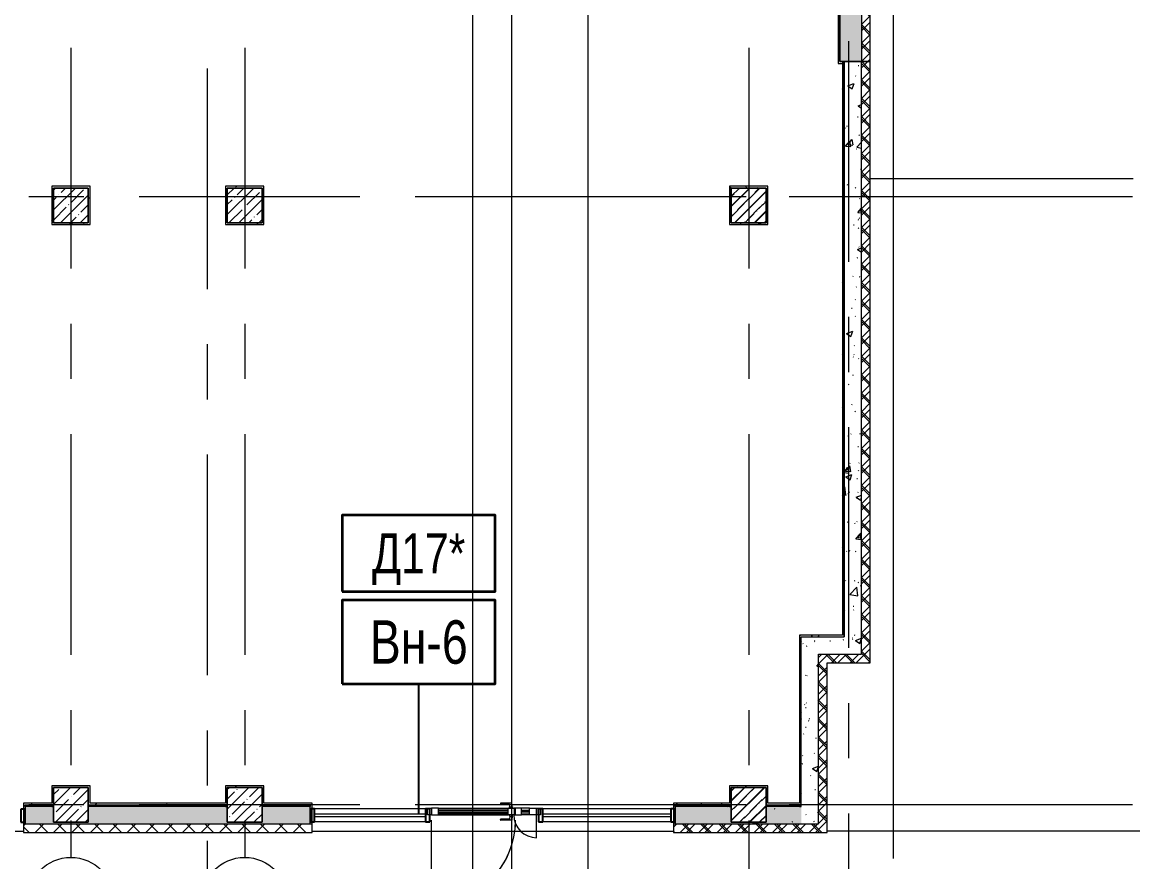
# Model space of a CAD drawing. Header units: metres. Extents: x 50 to 891, y -1294 to 247.
# Drawn here: x 403.7 to 467.6, y -1203.8 to -1155.5 of the extents above; entities that cross this region are included whole.
import ezdxf
from ezdxf.enums import TextEntityAlignment as Align

# ---------------------------------------------------------------- set-up
doc = ezdxf.new("R2010")
doc.units = ezdxf.units.M
doc.linetypes.add('Линия сетки', pattern=[22.225, 12.7, -3.175, 3.175, -3.175])
for name, color, linetype, lineweight in [('A-DETL-GENF', 1, 'Continuous', 9), ('A-DOOR', 1, 'Continuous', 9), ('A-GENM', 13, 'Continuous', 9), ('A-GLAZ-CURT', 1, 'Continuous', 9), ('A-GLAZ-CWMG', 1, 'Continuous', 9), ('S-GRID-IDEN', 9, 'Continuous', 9)]:
    doc.layers.add(name, color=color, linetype=linetype, lineweight=lineweight)
for name, color, linetype in [('ВИТРАЖИ', 1, 'Continuous'), ('ДВЕРИ', 5, 'Continuous'), ('МАРКИ', 3, 'Continuous'), ('ПЛАН', 8, 'Continuous')]:
    doc.layers.add(name, color=color, linetype=linetype)
pattern_1 = [(45, (625.0524, -1463.4442), (-0.5303301, 0.5303301), []), (135, (625.0524, -1463.4442), (-0.5303301, -0.5303301), [])]
pattern_2 = [(45, (625.0524, -1463.4442), (-0.5702463, 0.5702463), []), (45, (625.62266, -1463.4442), (-0.5702463, 0.5702463), [1.008065, -0.201615, 0.016765, -0.18485])]
pattern_3 = [(50, (625.0524, -1463.4442), (3.643683, -0.31878), [0.381, -4.191]), (355, (625.0524, -1463.444), (-0.70486, 3.821138), [0.3048, -3.3528]), (100.451, (625.356, -1463.4707), (2.93885, 3.502334), [0.3238, -3.5618]), (46.184, (625.0524, -1462.428), (5.42158, -0.840855), [0.5715, -6.2865]), (96.636, (625.504, -1462.498), (4.74805, 4.94855), [0.4857, -5.3427]), (351.184, (625.0524, -1462.428), (4.7481, 4.94851), [0.4572, -5.0292]), (21, (625.5604, -1462.6822), (3.03229, -2.045303), [0.381, -4.191]), (326, (625.5604, -1462.682), (1.23604, 3.683765), [0.3048, -3.3528]), (71.451, (625.813, -1462.8526), (4.26834, 1.638427), [0.3238, -3.5618]), (37.5, (625.0524, -1463.4442), (0.0617735, 1.6911006), [0.03353, -3.27863, 0.03353, -3.37007, -3.3655]), (37.5, (625.0524, -1463.4442), (0.0617735, 1.6911006), [-6.71576, 0.03353, -3.33197]), (7.5, (625.0524, -1463.4442), (1.336394, 2.003611), [0.03353, -1.90703, 0.03353, -3.20243, -1.2827]), (7.5, (625.0524, -1463.4442), (1.336394, 2.003611), [-5.17652, 0.03353, -1.24917]), (327.5, (623.9196, -1463.4442), (2.7118167, -0.1145767), [0.03353, -1.23647, 0.03353, -9.18667]), (327.5, (623.9196, -1463.4442), (2.7118167, -0.1145767), [-1.30353, -3.92887, 0.03353, -5.22427]), (317.5, (623.4116, -1463.4442), (2.962585, 0.508536), [0.03353, -1.61747, 0.03353, -2.59791, -3.7338]), (317.5, (623.4116, -1463.4442), (2.962585, 0.508536), [-4.28244, 0.03353, -3.70027])]
pattern_4 = [(0, (625.0524, -1463.44417), (2.032, 0.508), [0.16764, -1.35636, 0.16764, -1.35636, -8.128]), (0, (625.0524, -1463.44417), (2.032, 0.508), [-3.048, 0.16764, -2.88036, 0.16764, -1.35636, -3.556]), (0, (625.0524, -1463.44417), (2.032, 0.508), [-7.62, 0.16764, -0.84836, 0.16764, -2.37236]), (120, (625.8144, -1463.19017), (-1.4559409, 1.5057636), [0.16764, -1.35636, 0.16764, -9.48436]), (120, (625.8144, -1463.19017), (-1.4559409, 1.5057636), [-1.69164, -1.35636, 0.16764, -2.88036, -5.08]), (120, (625.8144, -1463.19017), (-1.4559409, 1.5057636), [-6.096, 0.16764, -1.35636, 0.16764, -3.38836]), (120, (625.8144, -1463.19017), (-1.4559409, 1.5057636), [-7.78764, -0.84836, 0.16764, -2.37236]), (240, (626.0684, -1462.17417), (-0.5760591, -2.0137636), [0.16764, -1.35636, 0.16764, -9.48436]), (240, (626.0684, -1462.17417), (-0.5760591, -2.0137636), [-1.69164, -1.35636, 0.16764, -2.88036, -5.08]), (240, (626.0684, -1462.17417), (-0.5760591, -2.0137636), [-6.096, 0.16764, -1.35636, 0.16764, -3.38836]), (240, (626.0684, -1462.17417), (-0.5760591, -2.0137636), [-7.78764, -0.84836, 0.16764, -2.37236])]
pattern_5 = [(45, (467.42775, -1464.79405), (-0.5303301, 0.5303301), []), (135, (467.42775, -1464.79405), (-0.5303301, -0.5303301), [])]
pattern_6 = [(45, (467.42775, -1464.79405), (-0.5702463, 0.5702463), []), (45, (467.998, -1464.79405), (-0.5702463, 0.5702463), [1.008065, -0.201615, 0.016765, -0.18485])]
pattern_7 = [(50, (467.4277, -1464.794), (3.643683, -0.31878), [0.381, -4.191]), (355, (467.4277, -1464.794), (-0.70486, 3.82114), [0.3048, -3.3528]), (100.451, (467.7314, -1464.8206), (2.93885, 3.502334), [0.3238, -3.5618]), (46.184, (467.4277, -1463.778), (5.42158, -0.840855), [0.5715, -6.2865]), (96.636, (467.8795, -1463.848), (4.74805, 4.94855), [0.4857, -5.3427]), (351.184, (467.428, -1463.778), (4.7481, 4.94851), [0.4572, -5.0292]), (21, (467.9357, -1464.032), (3.03229, -2.045303), [0.381, -4.191]), (326, (467.9357, -1464.032), (1.23604, 3.683765), [0.3048, -3.3528]), (71.451, (468.1884, -1464.2025), (4.26834, 1.638427), [0.3238, -3.5618]), (37.5, (467.4277, -1464.794), (0.0617735, 1.6911006), [0.03353, -3.27863, 0.03353, -3.37007, -3.3655]), (37.5, (467.4277, -1464.794), (0.0617735, 1.6911006), [-6.71576, 0.03353, -3.33197]), (7.5, (467.4277, -1464.794), (1.336394, 2.003611), [0.03353, -1.90703, 0.03353, -3.20243, -1.2827]), (7.5, (467.4277, -1464.794), (1.336394, 2.003611), [-5.17652, 0.03353, -1.24917]), (327.5, (466.2949, -1464.794), (2.7118167, -0.1145767), [0.03353, -1.23647, 0.03353, -9.18667]), (327.5, (466.2949, -1464.794), (2.7118167, -0.1145767), [-1.30353, -3.92887, 0.03353, -5.22427]), (317.5, (465.787, -1464.794), (2.962585, 0.508536), [0.03353, -1.61747, 0.03353, -2.59791, -3.7338]), (317.5, (465.787, -1464.794), (2.962585, 0.508536), [-4.28244, 0.03353, -3.70027])]
pattern_8 = [(0, (467.42775, -1464.79405), (2.032, 0.508), [0.16764, -1.35636, 0.16764, -1.35636, -8.128]), (0, (467.42775, -1464.79405), (2.032, 0.508), [-3.048, 0.16764, -2.88036, 0.16764, -1.35636, -3.556]), (0, (467.42775, -1464.79405), (2.032, 0.508), [-7.62, 0.16764, -0.84836, 0.16764, -2.37236]), (120, (468.18975, -1464.54005), (-1.4559409, 1.5057636), [0.16764, -1.35636, 0.16764, -9.48436]), (120, (468.18975, -1464.54005), (-1.4559409, 1.5057636), [-1.69164, -1.35636, 0.16764, -2.88036, -5.08]), (120, (468.18975, -1464.54005), (-1.4559409, 1.5057636), [-6.096, 0.16764, -1.35636, 0.16764, -3.38836]), (120, (468.18975, -1464.54005), (-1.4559409, 1.5057636), [-7.78764, -0.84836, 0.16764, -2.37236]), (240, (468.44375, -1463.52405), (-0.5760591, -2.0137636), [0.16764, -1.35636, 0.16764, -9.48436]), (240, (468.44375, -1463.52405), (-0.5760591, -2.0137636), [-1.69164, -1.35636, 0.16764, -2.88036, -5.08]), (240, (468.44375, -1463.52405), (-0.5760591, -2.0137636), [-6.096, 0.16764, -1.35636, 0.16764, -3.38836]), (240, (468.44375, -1463.52405), (-0.5760591, -2.0137636), [-7.78764, -0.84836, 0.16764, -2.37236])]

# ---------------------------------------------------------------- blocks, each defined once
blk = doc.blocks.new('Системная панель - С остеклением-7358275--1Б')
at = {"layer": 'A-GLAZ-CURT', "lineweight": 18}
for p, q in [((738, 13), (-738, 13)), ((-738, 13), (-738, -12)), ((738, -12), (738, 13)), ((-738, -12), (738, -12))]:
    blk.add_line(p, q, dxfattribs=at)
blk = doc.blocks.new('Прямоугольный импост - 50 x 150 мм-7358237--1Б')
at = {"layer": 'A-GLAZ-CWMG', "lineweight": 25}
for p, q in [((-50, 75), (0, 75)), ((-50, -75), (-50, 75)), ((0, 75), (0, -75)), ((0, -75), (-50, -75))]:
    blk.add_line(p, q, dxfattribs=at)
blk = doc.blocks.new('Прямоугольный импост - 50 x 150 мм-7358232--1Б')
at = {"layer": 'A-GLAZ-CWMG', "lineweight": 25}
for p, q in [((-25, 75), (25, 75)), ((-25, -75), (-25, 75)), ((25, 75), (25, -75)), ((25, -75), (-25, -75))]:
    blk.add_line(p, q, dxfattribs=at)
blk = doc.blocks.new('Прямоугольный импост - 50 x 150 мм-1438536--1Б')
at = {"layer": 'A-GLAZ-CWMG'}
for p, q in [((-383019, -45684), (-384004, -45684)), ((-383019, -45834), (-384004, -45834))]:
    blk.add_line(p, q, dxfattribs=at)
blk = doc.blocks.new('Прямоугольный импост - 50 x 150 мм-1446660--1Б')
at = {"layer": 'A-GLAZ-CWMG'}
for p, q in [((-388929, -45689), (-389419, -45689)), ((-388929, -45839), (-389419, -45839))]:
    blk.add_line(p, q, dxfattribs=at)
blk = doc.blocks.new('Дверь полуторка - 1300 x 2440 П _для витража_-V10--1Б')
at = {"layer": 'A-DETL-GENF'}
for p, q in [((-130, 82), (276, 82)), ((276, 61), (-130, 61)), ((276, 55), (-130, 55)), ((-130, 39), (276, 39)), ((-130, 35), (276, 35)), ((276, 19), (-130, 19)), ((276, 13), (-130, 13)), ((-130, 5), (281, 5)), ((276, 5), (276, 82)), ((276, 82), (357, 82)), ((357, 5), (276, 5)), ((429, 82), (347, 82)), ((347, 82), (347, 5)), ((347, 5), (429, 5)), ((357, 82), (357, 5)), ((524, 5), (424, 5)), ((429, 5), (429, 82)), ((524, 82), (429, 82)), ((429, 61), (524, 61)), ((429, 55), (524, 55)), ((524, 39), (429, 39)), ((524, 35), (429, 35)), ((429, 19), (524, 19)), ((429, 13), (524, 13)), ((524, 5), (524, 82)), ((524, 82), (605, 82)), ((605, 5), (524, 5)), ((605, 82), (605, 5))]:
    blk.add_line(p, q, dxfattribs=at)
at = {"layer": 'A-DOOR'}
for p, q in [((605, 5), (605, 82)), ((605, 82), (650, 82)), ((650, 5), (605, 5)), ((605, -258), (605, 5)), ((650, 82), (650, 5))]:
    blk.add_line(p, q, dxfattribs=at)
for centre, radius, start, end in [((605, 5), 263, 180, 270), ((-606, -55), 968, 299.412, 0)]:
    blk.add_arc(centre, radius, start, end, dxfattribs=at)
at = {"layer": 'A-GENM'}
for p, q in [((187, 139), (187, 133)), ((292, 130), (190, 130)), ((320, 142), (191, 142)), ((297, 98), (292, 130)), ((322, 98), (320, 142)), ((293, 82), (293, 98)), ((293, 98), (325, 98)), ((325, 82), (293, 82)), ((325, 5), (293, 5)), ((293, 5), (293, -11)), ((325, 98), (325, 82)), ((325, -11), (325, 5)), ((187, -52), (187, -46)), ((292, -43), (190, -43)), ((320, -55), (191, -55)), ((297, -11), (292, -43)), ((293, -11), (325, -11)), ((322, -11), (320, -55))]:
    blk.add_line(p, q, dxfattribs=at)
for centre, radius, start, end in [((191, 139), 3.06, 86.3413, 180), ((190, 133), 2.92, 180, 270), ((190, -46), 2.92, 90, 180), ((191, -52), 3.06, 180, 273.6587)]:
    blk.add_arc(centre, radius, start, end, dxfattribs=at)
blk = doc.blocks.new('Прямоугольный импост - 50 x 150 мм-7358237--1В')
at = {"layer": 'A-GLAZ-CWMG', "lineweight": 25}
for p, q in [((-50, 75), (0, 75)), ((-50, -75), (-50, 75)), ((0, 75), (0, -75)), ((0, -75), (-50, -75))]:
    blk.add_line(p, q, dxfattribs=at)
blk = doc.blocks.new('Системная панель - С остеклением-7358233--1В')
at = {"layer": 'A-GLAZ-CURT', "lineweight": 18}
for p, q in [((637.5, 12.5), (-637.5, 12.5)), ((-637.5, 12.5), (-637.5, -12.5)), ((637.5, -12.5), (637.5, 12.5)), ((-637.5, -12.5), (637.5, -12.5))]:
    blk.add_line(p, q, dxfattribs=at)
blk = doc.blocks.new('Системная панель - С остеклением-7358275--1В')
at = {"layer": 'A-GLAZ-CURT', "lineweight": 18}
for p, q in [((738, 12), (-738, 12)), ((-738, 12), (-738, -12)), ((738, -12), (738, 12)), ((-738, -12), (738, -12))]:
    blk.add_line(p, q, dxfattribs=at)
blk = doc.blocks.new('Прямоугольный импост - 50 x 150 мм-7358204--1В')
at = {"layer": 'A-GLAZ-CWMG'}
for p, q in [((-418399, -45685), (-419674, -45685)), ((-418399, -45835), (-419674, -45835))]:
    blk.add_line(p, q, dxfattribs=at)
blk = doc.blocks.new('Прямоугольный импост - 50 x 150 мм-7358238--1В')
at = {"layer": 'A-GLAZ-CWMG', "lineweight": 25}
for p, q in [((0, 75), (-50, 75)), ((-50, 75), (-50, -75)), ((0, -75), (0, 75)), ((-50, -75), (0, -75))]:
    blk.add_line(p, q, dxfattribs=at)
blk = doc.blocks.new('Прямоугольный импост - 50 x 150 мм-7358232--1В')
at = {"layer": 'A-GLAZ-CWMG', "lineweight": 25}
for p, q in [((-25, 75), (25, 75)), ((-25, -75), (-25, 75)), ((25, 75), (25, -75)), ((25, -75), (-25, -75))]:
    blk.add_line(p, q, dxfattribs=at)
blk = doc.blocks.new('Прямоугольный импост - 50 x 150 мм-1438536--1В')
at = {"layer": 'A-GLAZ-CWMG'}
for p, q in [((-416064, -45685), (-417049, -45685)), ((-416064, -45835), (-417049, -45835))]:
    blk.add_line(p, q, dxfattribs=at)
blk = doc.blocks.new('Прямоугольный импост - 50 x 150 мм-1446660--1В')
at = {"layer": 'A-GLAZ-CWMG'}
for p, q in [((-423054, -45689), (-423544, -45689)), ((-423054, -45839), (-423544, -45839))]:
    blk.add_line(p, q, dxfattribs=at)
blk = doc.blocks.new('Дверь полуторка - 1300 x 2440 П _для витража_-7385797--1В')
at = {"layer": 'A-DETL-GENF'}
for p, q in [((-524, 82), (-606, 82)), ((-606, 82), (-606, 5)), ((-606, 5), (-524, 5)), ((-524, 5), (-524, 82)), ((-524, 82), (276, 82)), ((276, 61), (-524, 61)), ((276, 55), (-524, 55)), ((-524, 39), (276, 39)), ((-524, 35), (276, 35)), ((276, 19), (-524, 19)), ((276, 13), (-524, 13)), ((-524, 5), (281, 5)), ((276, 5), (276, 82)), ((276, 82), (357, 82)), ((357, 5), (276, 5)), ((429, 82), (347, 82)), ((347, 82), (347, 5)), ((347, 5), (429, 5)), ((357, 82), (357, 5)), ((524, 5), (424, 5)), ((429, 5), (429, 82)), ((524, 82), (429, 82)), ((429, 61), (524, 61)), ((429, 55), (524, 55)), ((524, 39), (429, 39)), ((524, 35), (429, 35)), ((429, 19), (524, 19)), ((429, 13), (524, 13)), ((524, 5), (524, 82)), ((524, 82), (605, 82)), ((605, 5), (524, 5)), ((605, 82), (605, 5))]:
    blk.add_line(p, q, dxfattribs=at)
at = {"layer": 'A-DOOR'}
for p, q in [((-651, 5), (-651, 82)), ((-651, 82), (-606, 82)), ((-606, 5), (-651, 5)), ((-606, 82), (-606, 5)), ((605, 5), (605, 82)), ((605, 82), (650, 82)), ((650, 5), (605, 5)), ((605, -258), (605, 5)), ((650, 82), (650, 5)), ((-606, -1023), (-606, -55))]:
    blk.add_line(p, q, dxfattribs=at)
for centre, radius, start, end in [((605, 5), 263, 180, 270), ((-606, -55), 968, 270, 0)]:
    blk.add_arc(centre, radius, start, end, dxfattribs=at)
at = {"layer": 'A-GENM'}
for p, q in [((187, 139), (187, 133)), ((292, 130), (190, 130)), ((320, 142), (191, 142)), ((297, 98), (292, 130)), ((322, 98), (320, 142)), ((293, 82), (293, 98)), ((293, 98), (325, 98)), ((325, 82), (293, 82)), ((325, 5), (293, 5)), ((293, 5), (293, -11)), ((325, 98), (325, 82)), ((325, -11), (325, 5)), ((187, -52), (187, -46)), ((292, -43), (190, -43)), ((320, -55), (191, -55)), ((297, -11), (292, -43)), ((293, -11), (325, -11)), ((322, -11), (320, -55))]:
    blk.add_line(p, q, dxfattribs=at)
for centre, radius, start, end in [((191, 139), 3.06, 86.3413, 180), ((190, 133), 2.92, 180, 270), ((190, -46), 2.92, 90, 180), ((191, -52), 3.06, 180, 273.6587)]:
    blk.add_arc(centre, radius, start, end, dxfattribs=at)
blk = doc.blocks.new('Ось сетки - Заголовок сетки - Окружность 5 мм-84278--1В')
at = {"layer": 'S-GRID-IDEN'}
blk.add_circle((0, 0), 5, dxfattribs=at)

msp = doc.modelspace()

# ---------------------------------------------------------------- hatches: boundary and pattern name
at = {"layer": 'ПЛАН', "lineweight": 13}
h = msp.add_hatch(dxfattribs=at)
h.set_pattern_fill('FP_1', color=8, scale=0.005, style=0, pattern_type=2)
h.set_pattern_definition(pattern_2)
h.paths.add_polyline_path([(452.045, -1157.744), (452.045, -1081.744), (450.795, -1081.744), (450.795, -1157.744), (451.045, -1157.744)])
h = msp.add_hatch(dxfattribs=at)
h.set_pattern_fill('FP_1', color=8, scale=0.005, style=0, pattern_type=2)
h.set_pattern_definition(pattern_6)
h.paths.add_polyline_path([(452.045, -1157.744), (452.045, -1081.744), (450.795, -1081.744), (450.795, -1157.744), (451.045, -1157.744)])
h = msp.add_hatch(dxfattribs=at)
h.set_pattern_fill('FP_3', color=8, scale=0.005, style=0, pattern_type=2)
h.set_pattern_definition(pattern_1)
h.paths.add_polyline_path([(452.545, -1157.744), (452.545, -1081.744), (452.045, -1081.744), (452.045, -1157.744), (452.306, -1157.744)])
h = msp.add_hatch(dxfattribs=at)
h.set_pattern_fill('FP_2', color=8, scale=0.005, style=0, pattern_type=2)
h.set_pattern_definition(pattern_5)
h.paths.add_polyline_path([(452.545, -1157.744), (452.545, -1081.744), (452.045, -1081.744), (452.045, -1157.744)])
h = msp.add_hatch(dxfattribs=at)
h.set_pattern_fill('FP_4', color=8, scale=0.005, style=0, pattern_type=2)
h.set_pattern_definition(pattern_4)
h.paths.add_polyline_path([(450.795, -1157.744), (450.795, -1120.469), (450.695, -1120.469), (450.695, -1157.744)])
h = msp.add_hatch(dxfattribs=at)
h.set_pattern_fill('FP_5', color=8, scale=0.005, style=0, pattern_type=2)
h.set_pattern_definition(pattern_8)
h.paths.add_polyline_path([(450.795, -1157.744), (450.795, -1120.469), (450.695, -1120.469), (450.695, -1157.744)])
h = msp.add_hatch(dxfattribs=at)
h.set_pattern_fill('FP_4', color=8, scale=0.005, style=0, pattern_type=2)
h.set_pattern_definition(pattern_4)
h.paths.add_polyline_path([(450.945, -1190.844), (451.045, -1190.844), (451.045, -1157.744), (450.945, -1157.744), (450.945, -1190.744)])
h = msp.add_hatch(dxfattribs=at)
h.set_pattern_fill('FP_5', color=8, scale=0.005, style=0, pattern_type=2)
h.set_pattern_definition(pattern_8)
h.paths.add_polyline_path([(450.945, -1190.844), (451.045, -1190.844), (451.045, -1157.744), (450.945, -1157.744), (450.945, -1190.744)])
h = msp.add_hatch(dxfattribs=at)
h.set_pattern_fill('FP_5', color=8, scale=0.005, style=0, pattern_type=2)
h.set_pattern_definition(pattern_3)
h.paths.add_polyline_path([(451.045, -1191.844), (452.045, -1191.844), (452.045, -1157.744), (451.045, -1157.744), (451.045, -1191.498)])
h = msp.add_hatch(dxfattribs=at)
h.set_pattern_fill('FP_4', color=8, scale=0.005, style=0, pattern_type=2)
h.set_pattern_definition(pattern_7)
h.paths.add_polyline_path([(452.045, -1191.844), (452.045, -1157.744), (451.045, -1157.744), (451.045, -1191.844)])
h = msp.add_hatch(dxfattribs=at)
h.set_pattern_fill('FP_3', color=8, scale=0.005, style=0, pattern_type=2)
h.set_pattern_definition(pattern_1)
h.paths.add_polyline_path([(452.045, -1192.344), (452.545, -1192.344), (452.545, -1157.744), (452.045, -1157.744), (452.045, -1191.844)])
h = msp.add_hatch(dxfattribs=at)
h.set_pattern_fill('FP_2', color=8, scale=0.005, style=0, pattern_type=2)
h.set_pattern_definition(pattern_5)
h.paths.add_polyline_path([(452.545, -1192.344), (452.545, -1157.744), (452.045, -1157.744), (452.045, -1192.344)])
h = msp.add_hatch(dxfattribs=at)
h.set_pattern_fill('FP_5', color=8, scale=0.005, style=0, pattern_type=2)
h.set_pattern_definition(pattern_8)
h.paths.add_polyline_path([(417.545, -1165.019), (417.645, -1165.019), (417.645, -1164.919), (415.445, -1164.919), (415.445, -1165.019), (415.792, -1165.019)])
h = msp.add_hatch(dxfattribs=at)
h.set_pattern_fill('FP_4', color=8, scale=0.005, style=0, pattern_type=2)
h.set_pattern_definition(pattern_4)
h.paths.add_polyline_path([(446.645, -1165.019), (446.645, -1164.919), (444.445, -1164.919), (444.445, -1165.019), (446.545, -1165.019)])
h = msp.add_hatch(dxfattribs=at)
h.set_pattern_fill('FP_5', color=8, scale=0.005, style=0, pattern_type=2)
h.set_pattern_definition(pattern_8)
h.paths.add_polyline_path([(446.645, -1165.019), (446.645, -1164.919), (444.445, -1164.919), (444.445, -1165.019), (446.545, -1165.019)])
h = msp.add_hatch(dxfattribs=at)
h.set_pattern_fill('FP_5', color=8, scale=0.005, style=0, pattern_type=2)
h.set_pattern_definition(pattern_8)
h.paths.add_polyline_path([(405.545, -1167.119), (405.545, -1165.019), (405.445, -1165.019), (405.445, -1167.119)])
h = msp.add_hatch(dxfattribs=at)
h.set_pattern_fill('FP_1', color=8, scale=0.005, style=0, pattern_type=2)
h.set_pattern_definition(pattern_6)
h.paths.add_polyline_path([(405.545, -1167.019), (407.545, -1167.019), (407.545, -1165.019), (405.545, -1165.019)])
h = msp.add_hatch(dxfattribs=at)
h.set_pattern_fill('FP_5', color=8, scale=0.005, style=0, pattern_type=2)
h.set_pattern_definition(pattern_8)
h.paths.add_polyline_path([(407.645, -1167.019), (407.645, -1165.019), (407.545, -1165.019), (407.545, -1167.019)])
h = msp.add_hatch(dxfattribs=at)
h.set_pattern_fill('FP_1', color=8, scale=0.005, style=0, pattern_type=2)
h.set_pattern_definition(pattern_6)
h.paths.add_polyline_path([(415.545, -1167.019), (417.545, -1167.019), (417.545, -1165.019), (415.545, -1165.019)])
h = msp.add_hatch(dxfattribs=at)
h.set_pattern_fill('FP_1', color=8, scale=0.005, style=0, pattern_type=2)
h.set_pattern_definition(pattern_2)
h.paths.add_polyline_path([(444.545, -1167.019), (446.545, -1167.019), (446.545, -1165.019), (444.545, -1165.019)])
h = msp.add_hatch(dxfattribs=at)
h.set_pattern_fill('FP_1', color=8, scale=0.005, style=0, pattern_type=2)
h.set_pattern_definition(pattern_6)
h.paths.add_polyline_path([(444.545, -1167.019), (446.545, -1167.019), (446.545, -1165.019), (444.545, -1165.019)])
h = msp.add_hatch(dxfattribs=at)
h.set_pattern_fill('FP_4', color=8, scale=0.005, style=0, pattern_type=2)
h.set_pattern_definition(pattern_4)
h.paths.add_polyline_path([(446.645, -1167.019), (446.645, -1165.019), (446.545, -1165.019), (446.545, -1167.019)])
h = msp.add_hatch(dxfattribs=at)
h.set_pattern_fill('FP_5', color=8, scale=0.005, style=0, pattern_type=2)
h.set_pattern_definition(pattern_8)
h.paths.add_polyline_path([(405.545, -1167.119), (407.645, -1167.119), (407.645, -1167.019), (405.545, -1167.019)])
h = msp.add_hatch(dxfattribs=at)
h.set_pattern_fill('FP_5', color=8, scale=0.005, style=0, pattern_type=2)
h.set_pattern_definition(pattern_8)
h.paths.add_polyline_path([(415.545, -1167.119), (417.645, -1167.119), (417.645, -1167.019), (415.545, -1167.019)])
h = msp.add_hatch(dxfattribs=at)
h.set_pattern_fill('FP_4', color=8, scale=0.005, style=0, pattern_type=2)
h.set_pattern_definition(pattern_4)
h.paths.add_polyline_path([(446.645, -1167.119), (446.645, -1167.019), (444.545, -1167.019), (444.545, -1167.119)])
h = msp.add_hatch(dxfattribs=at)
h.set_pattern_fill('FP_5', color=8, scale=0.005, style=0, pattern_type=2)
h.set_pattern_definition(pattern_8)
h.paths.add_polyline_path([(444.545, -1167.119), (446.645, -1167.119), (446.645, -1167.019), (444.545, -1167.019)])
h = msp.add_hatch(dxfattribs=at)
h.set_pattern_fill('FP_4', color=8, scale=0.005, style=0, pattern_type=2)
h.set_pattern_definition(pattern_4)
h.paths.add_polyline_path([(448.569, -1190.844), (450.945, -1190.844), (450.945, -1190.744), (448.469, -1190.744), (448.469, -1190.844)])
h = msp.add_hatch(dxfattribs=at)
h.set_pattern_fill('FP_5', color=8, scale=0.005, style=0, pattern_type=2)
h.set_pattern_definition(pattern_8)
h.paths.add_polyline_path([(448.569, -1190.844), (450.945, -1190.844), (450.945, -1190.744), (448.469, -1190.744), (448.469, -1190.844)])
h = msp.add_hatch(dxfattribs=at)
h.set_pattern_fill('FP_4', color=8, scale=0.005, style=0, pattern_type=2)
h.set_pattern_definition(pattern_4)
h.paths.add_polyline_path([(448.469, -1200.613), (448.569, -1200.613), (448.569, -1190.844), (448.469, -1190.844), (448.469, -1200.519)])
h = msp.add_hatch(dxfattribs=at)
h.set_pattern_fill('FP_5', color=8, scale=0.005, style=0, pattern_type=2)
h.set_pattern_definition(pattern_8)
h.paths.add_polyline_path([(448.469, -1200.613), (448.569, -1200.613), (448.569, -1190.844), (448.469, -1190.844), (448.469, -1200.519)])
h = msp.add_hatch(dxfattribs=at)
h.set_pattern_fill('FP_5', color=8, scale=0.005, style=0, pattern_type=2)
h.set_pattern_definition(pattern_3)
h.paths.add_polyline_path([(451.045, -1191.844), (451.045, -1190.844), (448.569, -1190.844), (448.569, -1191.844), (449.569, -1191.844)])
h = msp.add_hatch(dxfattribs=at)
h.set_pattern_fill('FP_4', color=8, scale=0.005, style=0, pattern_type=2)
h.set_pattern_definition(pattern_7)
h.paths.add_polyline_path([(451.045, -1191.844), (451.045, -1190.844), (448.569, -1190.844), (448.569, -1191.844), (449.569, -1191.844)])
h = msp.add_hatch(dxfattribs=at)
h.set_pattern_fill('FP_5', color=8, scale=0.005, style=0, pattern_type=2)
h.set_pattern_definition(pattern_3)
h.paths.add_polyline_path([(448.569, -1201.613), (449.569, -1201.613), (449.569, -1191.844), (448.569, -1191.844), (448.569, -1200.801)])
h = msp.add_hatch(dxfattribs=at)
h.set_pattern_fill('FP_4', color=8, scale=0.005, style=0, pattern_type=2)
h.set_pattern_definition(pattern_7)
h.paths.add_polyline_path([(448.569, -1201.613), (449.569, -1201.613), (449.569, -1191.844), (448.569, -1191.844), (448.569, -1200.613)])
h = msp.add_hatch(dxfattribs=at)
h.set_pattern_fill('FP_3', color=8, scale=0.005, style=0, pattern_type=2)
h.set_pattern_definition(pattern_1)
h.paths.add_polyline_path([(452.045, -1192.344), (452.045, -1191.844), (449.569, -1191.844), (449.569, -1192.344), (451.045, -1192.344)])
h = msp.add_hatch(dxfattribs=at)
h.set_pattern_fill('FP_2', color=8, scale=0.005, style=0, pattern_type=2)
h.set_pattern_definition(pattern_5)
h.paths.add_polyline_path([(452.045, -1192.344), (452.045, -1191.844), (449.569, -1191.844), (449.569, -1192.344), (451.045, -1192.344)])
h = msp.add_hatch(dxfattribs=at)
h.set_pattern_fill('FP_3', color=8, scale=0.005, style=0, pattern_type=2)
h.set_pattern_definition(pattern_1)
h.paths.add_polyline_path([(449.569, -1202.113), (450.069, -1202.113), (450.069, -1192.344), (449.569, -1192.344), (449.569, -1201.613)])
h = msp.add_hatch(dxfattribs=at)
h.set_pattern_fill('FP_2', color=8, scale=0.005, style=0, pattern_type=2)
h.set_pattern_definition(pattern_5)
h.paths.add_polyline_path([(449.569, -1202.113), (450.069, -1202.113), (450.069, -1192.344), (449.569, -1192.344), (449.569, -1201.613)])
h = msp.add_hatch(dxfattribs=at)
h.set_pattern_fill('FP_5', color=8, scale=0.005, style=0, pattern_type=2)
h.set_pattern_definition(pattern_8)
h.paths.add_polyline_path([(415.446, -1199.519), (417.546, -1199.519), (417.546, -1199.419), (415.446, -1199.419)])
h = msp.add_hatch(dxfattribs=at)
h.set_pattern_fill('FP_4', color=8, scale=0.005, style=0, pattern_type=2)
h.set_pattern_definition(pattern_4)
h.paths.add_polyline_path([(444.445, -1199.519), (446.544, -1199.519), (446.544, -1199.419), (444.445, -1199.419)])
h = msp.add_hatch(dxfattribs=at)
h.set_pattern_fill('FP_5', color=8, scale=0.005, style=0, pattern_type=2)
h.set_pattern_definition(pattern_8)
h.paths.add_polyline_path([(446.544, -1199.519), (446.544, -1199.419), (444.445, -1199.419), (444.445, -1199.519), (444.545, -1199.519)])
h = msp.add_hatch(dxfattribs=at)
h.set_pattern_fill('FP_1', color=8, scale=0.005, style=0, pattern_type=2)
h.set_pattern_definition(pattern_6)
h.paths.add_polyline_path([(405.545, -1201.519), (407.545, -1201.519), (407.545, -1199.519), (405.545, -1199.519), (405.545, -1200.613)])
h = msp.add_hatch(dxfattribs=at)
h.set_pattern_fill('FP_1', color=8, scale=0.005, style=0, pattern_type=2)
h.set_pattern_definition(pattern_6)
h.paths.add_polyline_path([(415.545, -1201.519), (417.545, -1201.519), (417.545, -1199.519), (415.545, -1199.519), (415.545, -1200.613)])
h = msp.add_hatch(dxfattribs=at)
h.set_pattern_fill('FP_5', color=8, scale=0.005, style=0, pattern_type=2)
h.set_pattern_definition(pattern_8)
h.paths.add_polyline_path([(444.445, -1200.613), (444.545, -1200.613), (444.545, -1199.519), (444.445, -1199.519), (444.445, -1200.519)])
h = msp.add_hatch(dxfattribs=at)
h.set_pattern_fill('FP_1', color=8, scale=0.005, style=0, pattern_type=2)
h.set_pattern_definition(pattern_2)
h.paths.add_polyline_path([(444.545, -1201.519), (446.545, -1201.519), (446.545, -1199.519), (444.545, -1199.519), (444.545, -1200.801)])
h = msp.add_hatch(dxfattribs=at)
h.set_pattern_fill('FP_1', color=8, scale=0.005, style=0, pattern_type=2)
h.set_pattern_definition(pattern_6)
h.paths.add_polyline_path([(444.545, -1201.519), (446.545, -1201.519), (446.545, -1199.519), (444.545, -1199.519), (444.545, -1200.613)])
h = msp.add_hatch(dxfattribs=at)
h.set_pattern_fill('FP_4', color=8, scale=0.005, style=0, pattern_type=2)
h.set_pattern_definition(pattern_7)
h.paths.add_polyline_path([(307.895, -1201.613), (310.395, -1201.613), (310.395, -1201.519), (308.395, -1201.519), (308.395, -1200.613), (307.895, -1200.613)])
h.paths.add_polyline_path([(326.395, -1201.613), (330.97, -1201.613), (330.97, -1200.613), (329.545, -1200.613), (329.545, -1201.519), (327.545, -1201.519), (327.545, -1200.613), (326.395, -1200.613)])
h.paths.add_polyline_path([(346.07, -1201.613), (357.026, -1201.613), (357.026, -1200.613), (355.545, -1200.613), (355.545, -1201.519), (353.545, -1201.519), (353.545, -1200.613), (346.07, -1200.613)])
h.paths.add_polyline_path([(372.082, -1201.613), (373.545, -1201.613), (373.545, -1200.613), (372.082, -1200.613)])
h.paths.add_polyline_path([(379.545, -1201.613), (382.919, -1201.613), (382.919, -1200.613), (381.545, -1200.613), (381.545, -1201.519), (379.545, -1201.519)])
h.paths.add_polyline_path([(403.919, -1201.613), (420.321, -1201.613), (420.321, -1200.613), (417.545, -1200.613), (417.545, -1201.519), (415.545, -1201.519), (415.545, -1200.613), (407.545, -1200.613), (407.545, -1201.519), (405.545, -1201.519), (405.545, -1200.613), (403.919, -1200.613)])
h.paths.add_polyline_path([(441.321, -1201.613), (448.569, -1201.613), (448.569, -1200.613), (446.545, -1200.613), (446.545, -1201.519), (444.545, -1201.519), (444.545, -1200.613), (441.321, -1200.613)])
h = msp.add_hatch(dxfattribs=at)
h.set_pattern_fill('FP_5', color=8, scale=0.005, style=0, pattern_type=2)
h.set_pattern_definition(pattern_8)
h.paths.add_polyline_path([(403.919, -1200.519), (405.445, -1200.519), (405.445, -1200.419), (403.919, -1200.419)])
h = msp.add_hatch(dxfattribs=at)
h.set_pattern_fill('FP_5', color=8, scale=0.005, style=0, pattern_type=2)
h.set_pattern_definition(pattern_8)
h.paths.add_polyline_path([(415.446, -1200.519), (415.446, -1200.419), (407.545, -1200.419), (407.545, -1200.519), (410.573, -1200.519)])
h = msp.add_hatch(dxfattribs=at)
h.set_pattern_fill('FP_4', color=8, scale=0.005, style=0, pattern_type=2)
h.set_pattern_definition(pattern_4)
h.paths.add_polyline_path([(441.221, -1201.613), (441.321, -1201.613), (441.321, -1200.419), (441.221, -1200.419), (441.221, -1200.801)])
h = msp.add_hatch(dxfattribs=at)
h.set_pattern_fill('FP_4', color=8, scale=0.005, style=0, pattern_type=2)
h.set_pattern_definition(pattern_4)
h.paths.add_polyline_path([(441.321, -1200.519), (444.445, -1200.519), (444.445, -1200.419), (441.321, -1200.419)])
h = msp.add_hatch(dxfattribs=at)
h.set_pattern_fill('FP_5', color=8, scale=0.005, style=0, pattern_type=2)
h.set_pattern_definition(pattern_8)
h.paths.add_polyline_path([(441.321, -1200.519), (444.445, -1200.519), (444.445, -1200.419), (441.321, -1200.419)])
h = msp.add_hatch(dxfattribs=at)
h.set_pattern_fill('FP_5', color=8, scale=0.005, style=0, pattern_type=2)
h.set_pattern_definition(pattern_3)
h.paths.add_polyline_path([(441.321, -1201.613), (448.569, -1201.613), (448.569, -1200.613), (446.545, -1200.613), (446.545, -1201.519), (444.545, -1201.519), (444.545, -1200.613), (441.321, -1200.613), (441.321, -1200.801)])
h = msp.add_hatch(dxfattribs=at)
h.set_pattern_fill('FP_2', color=8, scale=0.005, style=0, pattern_type=2)
h.set_pattern_definition(pattern_5)
h.paths.add_polyline_path([(306.895, -1202.113), (310.395, -1202.113), (310.395, -1201.613), (306.895, -1201.613), (306.895, -1202.019)])
h.paths.add_polyline_path([(326.295, -1202.113), (331.07, -1202.113), (331.07, -1201.613), (326.295, -1201.613)])
h.paths.add_polyline_path([(346.07, -1202.113), (357.026, -1202.113), (357.026, -1201.613), (346.07, -1201.613)])
h.paths.add_polyline_path([(372.082, -1202.113), (373.545, -1202.113), (373.545, -1201.613), (372.082, -1201.613)])
h.paths.add_polyline_path([(379.545, -1202.113), (383.019, -1202.113), (383.019, -1201.613), (379.545, -1201.613)])
h.paths.add_polyline_path([(403.819, -1202.113), (420.421, -1202.113), (420.421, -1201.613), (403.819, -1201.613)])
h.paths.add_polyline_path([(441.221, -1202.113), (449.569, -1202.113), (449.569, -1201.613), (441.221, -1201.613)])
h = msp.add_hatch(dxfattribs=at)
h.set_pattern_fill('FP_3', color=8, scale=0.005, style=0, pattern_type=2)
h.set_pattern_definition(pattern_1)
h.paths.add_polyline_path([(441.221, -1202.113), (449.569, -1202.113), (449.569, -1201.613), (441.221, -1201.613)])

# ---------------------------------------------------------------- linework, layer by layer
at = {"layer": 'ДВЕРИ', "color": 1, "lineweight": 35}
msp.add_lwpolyline([(422.161, -1188.244), (430.961, -1188.244), (430.961, -1183.844), (422.161, -1183.844)], close=True, dxfattribs=at)
at = {"layer": 'МАРКИ', "color": 1, "lineweight": 25}
msp.add_line((426.561, -1201.044), (426.561, -1193.544), dxfattribs=at)
at = {"layer": 'МАРКИ', "color": 1, "lineweight": 35}
msp.add_lwpolyline([(422.161, -1193.544), (430.961, -1193.544), (430.961, -1188.744), (422.161, -1188.744)], close=True, dxfattribs=at)
at = {"layer": 'ПЛАН', "color": 8, "linetype": 'Линия сетки', "lineweight": 13}
for p, q in [((431.895, -1064.51), (431.895, -1218.238)), ((436.295, -1064.51), (436.295, -1215.36)), ((431.895, -1067.662), (431.895, -1218.238)), ((431.895, -1067.662), (431.895, -1215.489)), ((436.295, -1067.662), (436.295, -1215.36)), ((436.295, -1067.662), (436.295, -1209.139)), ((451.295, -1067.662), (451.295, -1218.238)), ((451.295, -1067.662), (451.295, -1215.489)), ((414.395, -1069.231), (414.395, -1215.489)), ((431.895, -1092.596), (431.895, -1215.489)), ((436.295, -1092.596), (436.295, -1209.139)), ((406.545, -1156.957), (406.545, -1203.54)), ((416.545, -1156.957), (416.545, -1203.54)), ((445.545, -1156.957), (445.545, -1207.408)), ((445.545, -1156.957), (445.545, -1203.54)), ((467.624, -1165.519), (283.751, -1165.519)), ((638.376, -1165.519), (428.248, -1165.519)), ((467.624, -1200.519), (283.751, -1200.519)), ((638.376, -1200.519), (428.248, -1200.519))]:
    msp.add_line(p, q, dxfattribs=at)
at = {"layer": 'ПЛАН', "color": 8, "lineweight": 13}
for p, q in [((452.045, -1081.744), (452.045, -1157.744)), ((452.045, -1081.744), (452.045, -1157.744)), ((452.545, -1157.744), (452.545, -1081.744)), ((452.545, -1157.744), (452.545, -1081.744)), ((450.695, -1120.469), (450.695, -1157.844)), ((450.695, -1120.469), (450.695, -1157.844)), ((450.795, -1157.744), (450.795, -1120.369)), ((450.795, -1157.744), (450.795, -1120.369)), ((450.795, -1120.469), (450.795, -1157.744)), ((450.795, -1120.469), (450.795, -1157.744)), ((453.867, -1138.828), (453.867, -1203.598)), ((429.669, -1208.684), (429.669, -1143.914)), ((450.695, -1157.844), (451.045, -1157.844)), ((450.695, -1157.844), (451.045, -1157.844)), ((450.795, -1157.744), (450.945, -1157.744)), ((450.945, -1157.744), (450.795, -1157.744)), ((450.795, -1157.744), (450.945, -1157.744)), ((450.945, -1157.744), (450.795, -1157.744)), ((450.945, -1157.744), (451.045, -1157.744)), ((451.045, -1157.744), (450.945, -1157.744)), ((450.945, -1157.744), (450.945, -1190.744)), ((451.045, -1157.744), (450.945, -1157.744)), ((450.945, -1157.744), (451.045, -1157.744)), ((451.045, -1157.744), (450.945, -1157.744)), ((450.945, -1157.744), (450.945, -1190.744)), ((451.045, -1157.744), (450.945, -1157.744)), ((451.045, -1157.744), (452.545, -1157.744)), ((452.545, -1157.744), (451.045, -1157.744)), ((451.045, -1157.744), (451.045, -1190.844)), ((451.045, -1190.844), (451.045, -1157.744)), ((451.045, -1157.744), (452.545, -1157.744)), ((452.545, -1157.744), (451.045, -1157.744)), ((451.045, -1157.744), (451.045, -1190.844)), ((451.045, -1190.844), (451.045, -1157.744)), ((452.045, -1191.844), (452.045, -1157.744)), ((452.045, -1191.844), (452.045, -1157.744)), ((452.545, -1192.344), (452.545, -1157.744)), ((452.545, -1192.344), (452.545, -1157.744)), ((407.645, -1164.919), (405.445, -1164.919)), ((405.445, -1164.919), (405.445, -1167.119)), ((407.645, -1167.119), (407.645, -1164.919)), ((417.645, -1164.919), (415.445, -1164.919)), ((415.445, -1164.919), (415.445, -1167.119)), ((417.645, -1167.119), (417.645, -1164.919)), ((446.645, -1164.919), (444.445, -1164.919)), ((444.445, -1164.919), (444.445, -1167.119)), ((446.645, -1164.919), (444.445, -1164.919)), ((444.445, -1164.919), (444.445, -1167.119)), ((446.645, -1167.119), (446.645, -1164.919)), ((446.645, -1167.119), (446.645, -1164.919)), ((467.67, -1164.494), (452.545, -1164.494)), ((453.867, -1164.494), (452.545, -1164.494)), ((407.545, -1165.019), (405.545, -1165.019)), ((405.545, -1165.019), (405.545, -1167.019)), ((405.545, -1165.019), (407.545, -1165.019)), ((405.545, -1167.019), (405.545, -1165.019)), ((407.545, -1167.019), (407.545, -1165.019)), ((407.545, -1165.019), (407.545, -1167.019)), ((417.545, -1165.019), (415.545, -1165.019)), ((415.545, -1165.019), (415.545, -1167.019)), ((415.545, -1165.019), (417.545, -1165.019)), ((415.545, -1167.019), (415.545, -1165.019)), ((417.545, -1167.019), (417.545, -1165.019)), ((417.545, -1165.019), (417.545, -1167.019)), ((446.545, -1165.019), (444.545, -1165.019)), ((444.545, -1165.019), (444.545, -1167.019)), ((444.545, -1165.019), (446.545, -1165.019)), ((444.545, -1167.019), (444.545, -1165.019)), ((446.545, -1165.019), (444.545, -1165.019)), ((444.545, -1165.019), (444.545, -1167.019)), ((444.545, -1165.019), (446.545, -1165.019)), ((444.545, -1167.019), (444.545, -1165.019)), ((446.545, -1167.019), (446.545, -1165.019)), ((446.545, -1165.019), (446.545, -1167.019)), ((446.545, -1167.019), (446.545, -1165.019)), ((446.545, -1165.019), (446.545, -1167.019)), ((405.445, -1167.119), (407.645, -1167.119)), ((405.545, -1167.019), (407.545, -1167.019)), ((407.545, -1167.019), (405.545, -1167.019)), ((415.445, -1167.119), (417.645, -1167.119)), ((415.545, -1167.019), (417.545, -1167.019)), ((417.545, -1167.019), (415.545, -1167.019)), ((444.445, -1167.119), (446.645, -1167.119)), ((444.445, -1167.119), (446.645, -1167.119)), ((444.545, -1167.019), (446.545, -1167.019)), ((446.545, -1167.019), (444.545, -1167.019)), ((444.545, -1167.019), (446.545, -1167.019)), ((446.545, -1167.019), (444.545, -1167.019)), ((450.945, -1190.744), (448.469, -1190.744)), ((448.469, -1190.744), (448.469, -1200.419)), ((450.945, -1190.744), (448.469, -1190.744)), ((448.469, -1190.744), (448.469, -1200.419)), ((448.569, -1190.844), (448.569, -1190.844)), ((448.569, -1190.844), (451.045, -1190.844)), ((448.569, -1200.613), (448.569, -1190.844)), ((448.569, -1190.844), (448.569, -1190.844)), ((448.569, -1190.844), (451.045, -1190.844)), ((448.569, -1200.613), (448.569, -1190.844)), ((449.569, -1191.844), (452.045, -1191.844)), ((449.569, -1201.613), (449.569, -1191.844)), ((449.569, -1191.844), (452.045, -1191.844)), ((449.569, -1201.613), (449.569, -1191.844)), ((450.069, -1192.344), (452.545, -1192.344)), ((450.069, -1202.113), (450.069, -1192.344)), ((450.069, -1192.344), (452.545, -1192.344)), ((450.069, -1202.113), (450.069, -1192.344)), ((407.645, -1199.419), (405.445, -1199.419)), ((405.445, -1199.419), (405.445, -1200.419)), ((407.645, -1200.419), (407.645, -1199.419)), ((417.646, -1199.419), (415.446, -1199.419)), ((415.446, -1199.419), (415.446, -1200.419)), ((417.646, -1200.419), (417.646, -1199.419)), ((446.644, -1199.419), (444.445, -1199.419)), ((444.445, -1199.419), (444.445, -1200.419)), ((446.644, -1199.419), (444.445, -1199.419)), ((444.445, -1199.419), (444.445, -1200.419)), ((446.644, -1200.419), (446.644, -1199.419)), ((446.644, -1200.419), (446.644, -1199.419)), ((407.545, -1199.519), (405.545, -1199.519)), ((405.545, -1199.519), (405.545, -1200.613)), ((405.545, -1199.519), (407.545, -1199.519)), ((405.545, -1200.613), (405.545, -1199.519)), ((407.545, -1200.613), (407.545, -1199.519)), ((407.545, -1199.519), (407.545, -1200.519)), ((417.545, -1199.519), (415.545, -1199.519)), ((415.545, -1199.519), (415.545, -1200.613)), ((415.546, -1199.519), (417.546, -1199.519)), ((415.546, -1200.613), (415.546, -1199.519)), ((417.545, -1200.613), (417.545, -1199.519)), ((417.546, -1199.519), (417.546, -1200.519)), ((446.545, -1199.519), (444.545, -1199.519)), ((444.545, -1199.519), (444.545, -1200.613)), ((444.545, -1199.519), (446.544, -1199.519)), ((444.545, -1200.613), (444.545, -1199.519)), ((446.545, -1199.519), (444.545, -1199.519)), ((444.545, -1199.519), (444.545, -1200.613)), ((444.545, -1199.519), (446.544, -1199.519)), ((444.545, -1200.613), (444.545, -1199.519)), ((446.544, -1199.519), (446.544, -1200.519)), ((446.544, -1199.519), (446.544, -1200.519)), ((446.545, -1200.613), (446.545, -1199.519)), ((446.545, -1200.613), (446.545, -1199.519)), ((405.445, -1200.419), (403.819, -1200.419)), ((403.819, -1200.419), (403.819, -1202.113)), ((403.919, -1200.519), (405.445, -1200.519)), ((403.919, -1200.613), (403.919, -1200.519)), ((405.445, -1200.613), (403.919, -1200.613)), ((403.919, -1200.613), (403.919, -1201.613)), ((405.445, -1200.519), (405.445, -1200.613)), ((405.445, -1200.613), (405.545, -1200.613)), ((405.545, -1200.613), (405.545, -1201.519)), ((405.545, -1201.519), (405.545, -1200.613)), ((407.545, -1200.519), (415.446, -1200.519)), ((407.545, -1201.519), (407.545, -1200.613)), ((415.446, -1200.613), (407.545, -1200.613)), ((407.545, -1200.613), (407.545, -1201.519)), ((415.446, -1200.419), (407.645, -1200.419)), ((415.446, -1200.519), (415.446, -1200.613)), ((415.446, -1200.613), (415.545, -1200.613)), ((415.545, -1200.613), (415.545, -1201.519)), ((415.545, -1201.519), (415.545, -1200.613)), ((415.545, -1200.613), (415.546, -1200.613)), ((417.545, -1201.519), (417.545, -1200.613)), ((420.321, -1200.613), (417.545, -1200.613)), ((417.545, -1200.613), (417.545, -1201.519)), ((417.546, -1200.519), (420.321, -1200.519)), ((420.421, -1200.419), (417.646, -1200.419)), ((420.321, -1200.519), (420.321, -1200.613)), ((420.321, -1201.613), (420.321, -1200.613)), ((420.421, -1202.113), (420.421, -1200.419)), ((444.445, -1200.419), (441.221, -1200.419)), ((441.221, -1200.419), (441.221, -1202.113)), ((444.445, -1200.419), (441.221, -1200.419)), ((441.221, -1200.419), (441.221, -1202.113)), ((441.321, -1200.519), (444.445, -1200.519)), ((441.321, -1200.613), (441.321, -1200.519)), ((441.321, -1200.519), (444.445, -1200.519)), ((441.321, -1200.613), (441.321, -1200.519)), ((444.445, -1200.613), (441.321, -1200.613)), ((441.321, -1200.613), (441.321, -1201.613)), ((444.445, -1200.613), (441.321, -1200.613)), ((441.321, -1200.613), (441.321, -1201.613)), ((444.445, -1200.519), (444.445, -1200.613)), ((444.445, -1200.519), (444.445, -1200.613)), ((444.445, -1200.613), (444.545, -1200.613)), ((444.445, -1200.613), (444.545, -1200.613)), ((444.545, -1200.613), (444.545, -1201.519)), ((444.545, -1201.519), (444.545, -1200.613)), ((444.545, -1200.613), (444.545, -1201.519)), ((444.545, -1201.519), (444.545, -1200.613)), ((446.544, -1200.519), (448.469, -1200.519)), ((446.544, -1200.519), (448.469, -1200.519)), ((446.545, -1201.519), (446.545, -1200.613)), ((448.469, -1200.613), (446.545, -1200.613)), ((446.545, -1200.613), (446.545, -1201.519)), ((446.545, -1201.519), (446.545, -1200.613)), ((448.469, -1200.613), (446.545, -1200.613)), ((446.545, -1200.613), (446.545, -1201.519)), ((448.469, -1200.419), (446.644, -1200.419)), ((448.469, -1200.419), (446.644, -1200.419)), ((448.469, -1200.519), (448.469, -1200.613)), ((448.469, -1200.519), (448.469, -1200.613)), ((448.469, -1200.613), (448.569, -1200.613)), ((448.469, -1200.613), (448.569, -1200.613)), ((403.819, -1201.613), (420.421, -1201.613)), ((405.545, -1201.519), (407.545, -1201.519)), ((407.545, -1201.519), (405.545, -1201.519)), ((415.545, -1201.519), (417.545, -1201.519)), ((417.545, -1201.519), (415.545, -1201.519)), ((441.221, -1201.613), (449.569, -1201.613)), ((441.221, -1201.613), (449.569, -1201.613)), ((444.545, -1201.519), (446.545, -1201.519)), ((446.545, -1201.519), (444.545, -1201.519)), ((444.545, -1201.519), (446.545, -1201.519)), ((446.545, -1201.519), (444.545, -1201.519)), ((383.019, -1202.019), (403.819, -1202.019)), ((403.819, -1202.113), (420.421, -1202.113)), ((420.421, -1202.019), (441.221, -1202.019)), ((429.669, -1202.019), (441.221, -1202.019)), ((441.221, -1202.113), (450.069, -1202.113)), ((441.221, -1202.113), (450.069, -1202.113)), ((470.045, -1202.019), (450.069, -1202.019)), ((453.867, -1202.019), (450.069, -1202.019))]:
    msp.add_line(p, q, dxfattribs=at)

# ---------------------------------------------------------------- block references
at = {"layer": 'ВИТРАЖИ', "color": 1, "lineweight": 70, "extrusion": (0, 0, -1), "xscale": 0.005, "yscale": 0.005, "zscale": 0.005, "rotation": 179.9999884503642}
for name, p in [('Прямоугольный импост - 50 x 150 мм-7358237--1В', (-403.919, -1201.144)), ('Прямоугольный импост - 50 x 150 мм-7358232--1В', (-427.071, -1201.119)), ('Прямоугольный импост - 50 x 150 мм-7358232--1Б', (-433.571, -1201.119)), ('Прямоугольный импост - 50 x 150 мм-7358232--1В', (-433.571, -1201.119)), ('Прямоугольный импост - 50 x 150 мм-7358237--1Б', (-441.321, -1201.119)), ('Прямоугольный импост - 50 x 150 мм-7358237--1В', (-441.321, -1201.119))]:
    msp.add_blockref(name, p, dxfattribs=at)
at = {"layer": 'ВИТРАЖИ', "color": 1, "lineweight": 70, "xscale": 0.005, "yscale": 0.005, "zscale": 0.005}
for name, p, rotation in [('Прямоугольный импост - 50 x 150 мм-7358238--1В', (420.321, -1201.119), 180.0000115496356), ('Системная панель - С остеклением-7358233--1В', (423.759, -1201.119), 1.154963581e-05), ('Системная панель - С остеклением-7358275--1Б', (437.384, -1201.119), 1.154963581e-05), ('Системная панель - С остеклением-7358275--1В', (437.384, -1201.119), 1.154963581e-05)]:
    msp.add_blockref(name, p, dxfattribs=dict(at, rotation=rotation))
for name, p in [('Прямоугольный импост - 50 x 150 мм-7358204--1В', (2518.941, -972.322)), ('Прямоугольный импост - 50 x 150 мм-1438536--1Б', (2353.717, -972.322)), ('Прямоугольный импост - 50 x 150 мм-1438536--1В', (2518.941, -972.322)), ('Прямоугольный импост - 50 x 150 мм-1446660--1Б', (2385.717, -972.297)), ('Прямоугольный импост - 50 x 150 мм-1446660--1В', (2556.344, -972.297))]:
    msp.add_blockref(name, p, dxfattribs=at)
at = {"layer": 'ПЛАН', "color": 8, "lineweight": 13}
for name, p, xscale, yscale, zscale, rotation in [('Дверь полуторка - 1300 x 2440 П _для витража_-7385797--1В', (430.321, -1201.119), 0.005, 0.005, 0.005, 1.154963581e-05), ('Дверь полуторка - 1300 x 2440 П _для витража_-V10--1Б', (430.321, -1201.119), 0.005, 0.005, 0.005, 1.154963581e-05), ('Ось сетки - Заголовок сетки - Окружность 5 мм-84278--1В', (406.545, -1206.04), 0.4999999999999999, 0.4999999999999999, 0.4999999999999999, 180.0000115811491), ('Ось сетки - Заголовок сетки - Окружность 5 мм-84278--1В', (416.545, -1206.04), 0.4999999999999999, 0.4999999999999999, 0.4999999999999999, 180.0000115811491)]:
    msp.add_blockref(name, p, dxfattribs=dict(at, xscale=xscale, yscale=yscale, zscale=zscale, rotation=rotation))

# ---------------------------------------------------------------- texts
at = {"layer": 'ДВЕРИ', "color": 1, "lineweight": 25, "width": 0.8}
msp.add_text('Д17*', height=2.3, dxfattribs=at).set_placement((426.561, -1186.044), align=Align.MIDDLE_CENTER)
at = {"layer": 'МАРКИ', "color": 1, "lineweight": 25, "width": 0.8}
msp.add_text('Вн-6', height=2.5, dxfattribs=at).set_placement((426.561, -1191.144), align=Align.MIDDLE_CENTER)

doc.saveas('drawing.dxf')
